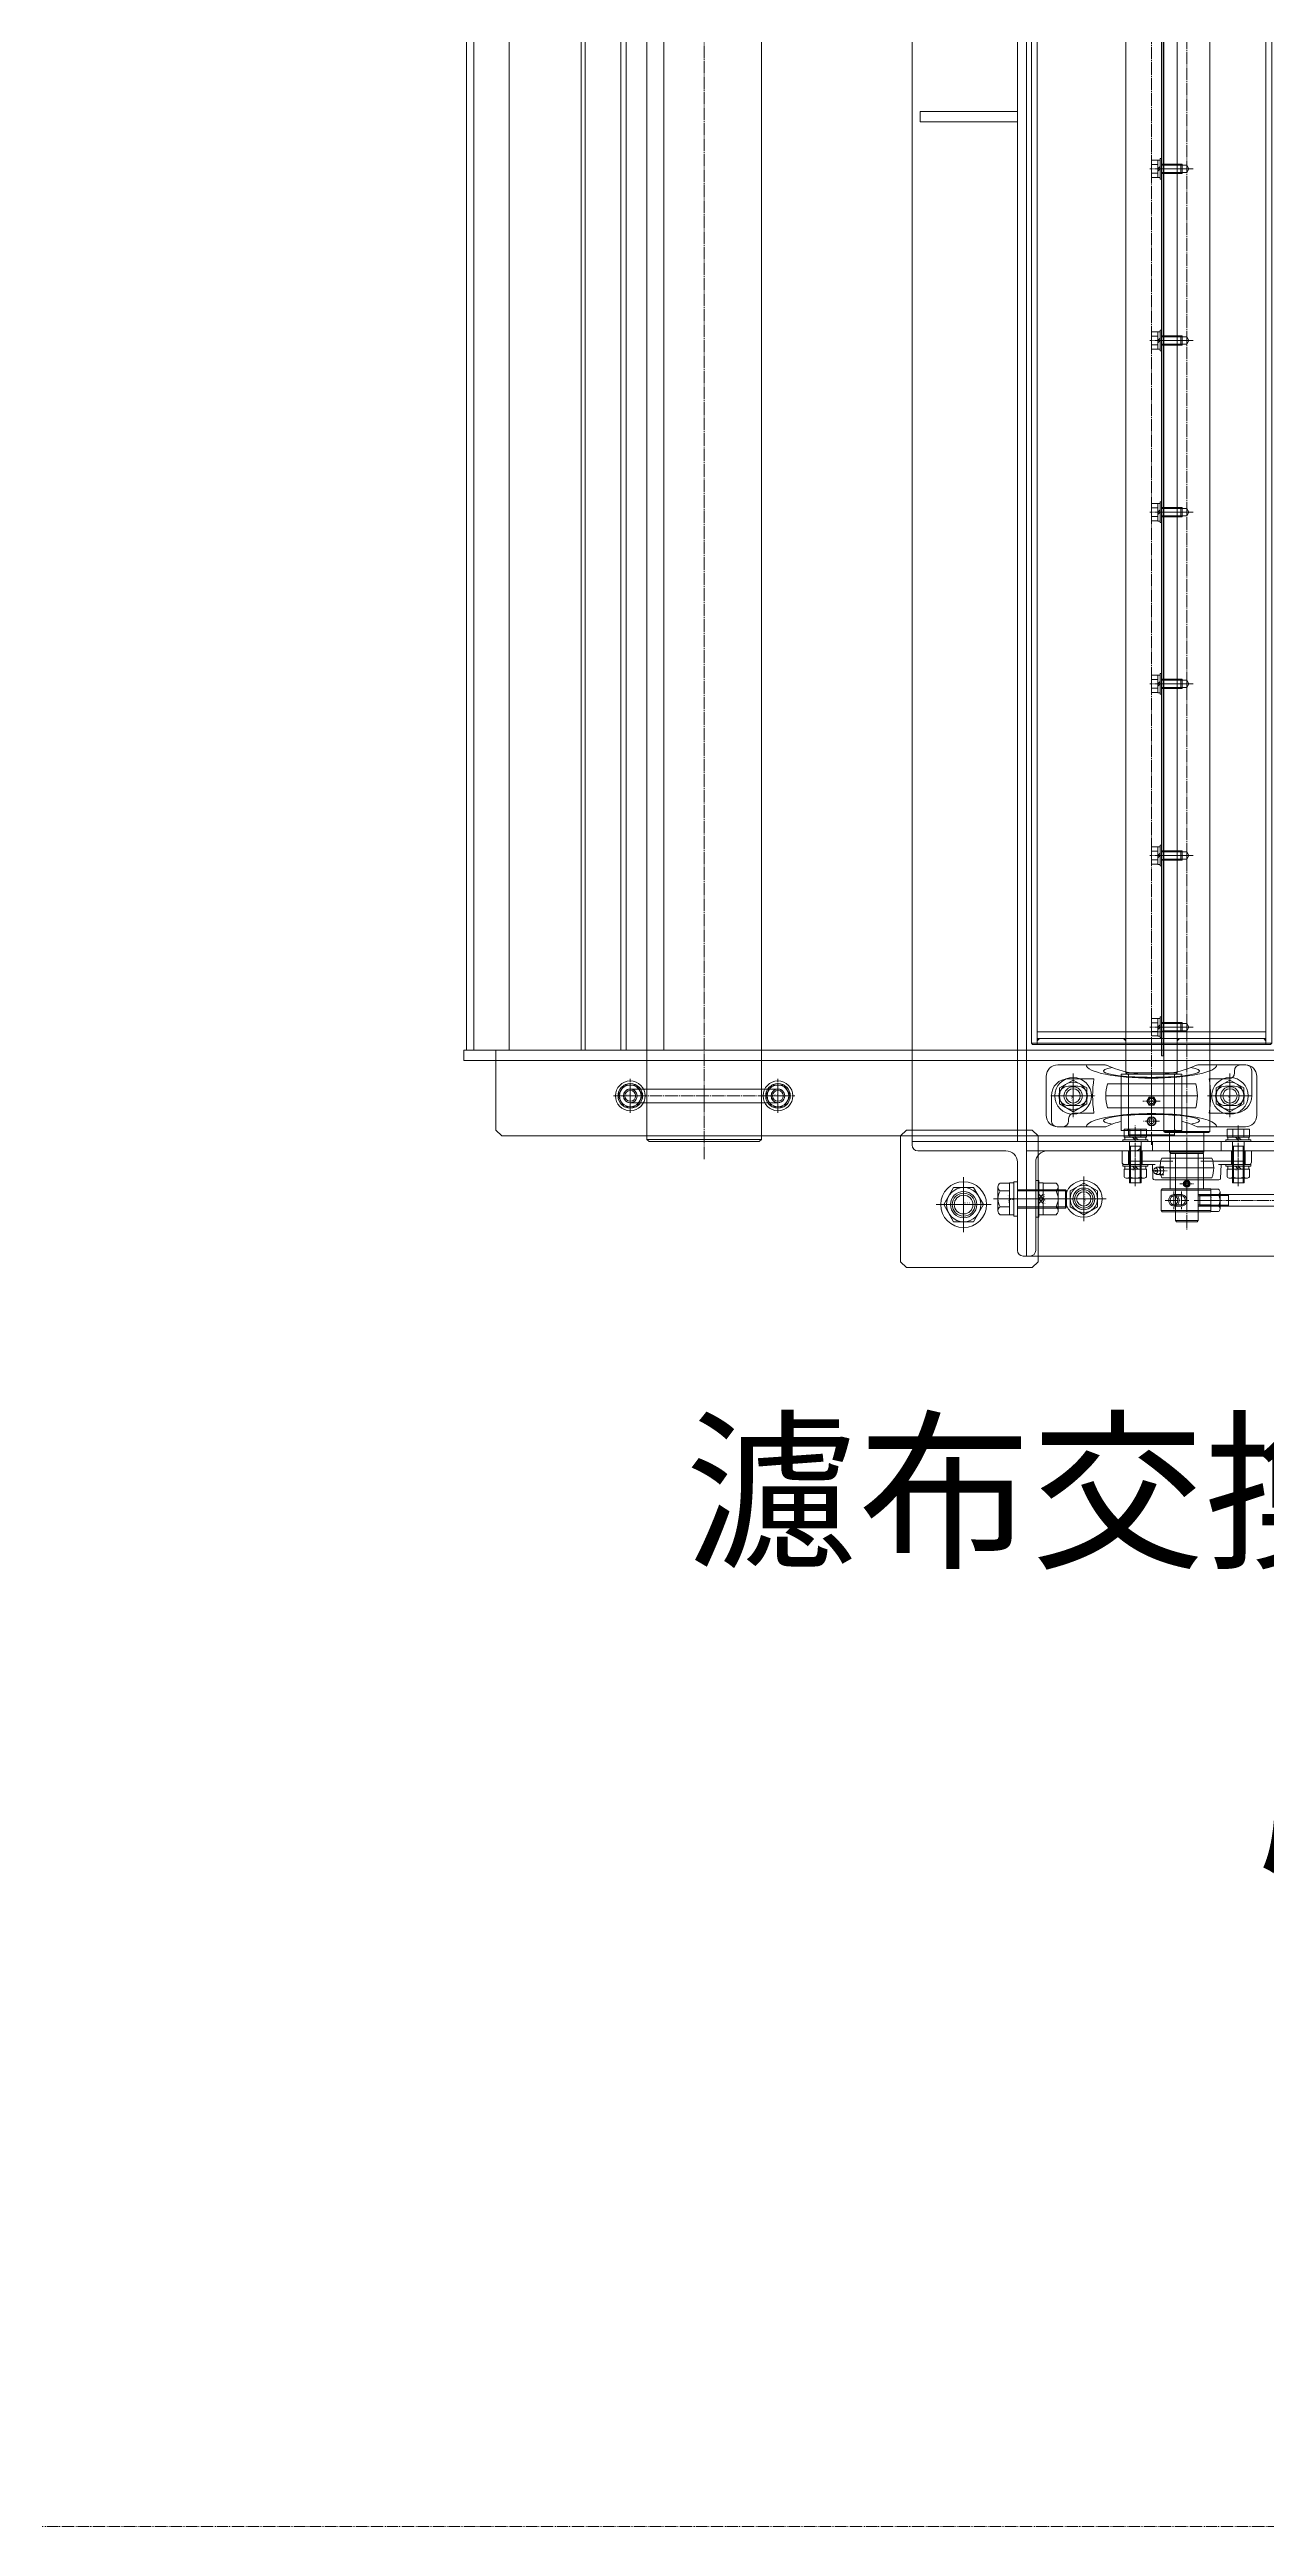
# Model space of a CAD drawing. Units: millimetres at full size. Extents: x -21196 to 21204, y -11807 to 11807.
# Drawn here: x -10063 to -9000, y -4640 to -2476 of the extents above; entities that cross this region are included whole.
import ezdxf
from ezdxf.enums import TextEntityAlignment as Align

# ---------------------------------------------------------------- set-up
doc = ezdxf.new("R2010")
doc.units = ezdxf.units.MM
doc.header["$LTSCALE"] = 0.5
doc.linetypes.add('USER3', pattern=[26.999999, 20.299999, -1.7, 0.8, -1.7, 0.8, -1.7])
doc.linetypes.add('USER4', pattern=[27.1, 22, -1.7, 1.7, -1.7])
doc.layers.add('1-0_設備-5(241129配置図菊池追記(立面図).jww)(機器配置図 260128.dwg)', color=7, linetype='Continuous', lineweight=9)
doc.layers.add('1-1_設備-D(241129配置図菊池追記(立面図).jww)(機器配置図 260128.dwg)', color=7, linetype='Continuous')
doc.styles.add('ＭＳ ゴシック', font='')
doc.styles.get('ＭＳ ゴシック').set_extended_font_data('MS Gothic')

msp = doc.modelspace()

# ---------------------------------------------------------------- linework, layer by layer
at = {"layer": '1-0_設備-5(241129配置図菊池追記(立面図).jww)(機器配置図 260128.dwg)', "linetype": 'USER4'}
for p, q in [((-9069.5215, -1353.4218), (-9069.5215, -3506.8725)), ((-9491.1878, -3445.3451), (-9491.1878, -1414.9492)), ((-9100.3229, -3432.9294), (-9100.3229, -1427.3649)), ((-9073.3215, -2580.1471), (-9101.8215, -2580.1471)), ((-9087.5379, -2580.1471), (-9094.2898, -2580.1471)), ((-9064.0011, -2580.1471), (-9094.0053, -2580.1471)), ((-9073.3215, -2730.1471), (-9101.8215, -2730.1471)), ((-9087.5379, -2730.1471), (-9094.2898, -2730.1471)), ((-9064.0011, -2730.1471), (-9094.0053, -2730.1471)), ((-9073.3215, -2880.1471), (-9101.8215, -2880.1471)), ((-9087.5379, -2880.1471), (-9094.2898, -2880.1471)), ((-9064.0011, -2880.1471), (-9094.0053, -2880.1471)), ((-9073.3215, -3030.1471), (-9101.8215, -3030.1471)), ((-9087.5379, -3030.1471), (-9094.2898, -3030.1471)), ((-9064.0011, -3030.1471), (-9094.0053, -3030.1471)), ((-9073.3215, -3180.1471), (-9101.8215, -3180.1471)), ((-9087.5379, -3180.1471), (-9094.2898, -3180.1471)), ((-9064.0011, -3180.1471), (-9094.0053, -3180.1471)), ((-9073.3215, -3330.1471), (-9101.8215, -3330.1471)), ((-9087.5379, -3330.1471), (-9094.2898, -3330.1471)), ((-9064.0011, -3330.1471), (-9094.0053, -3330.1471)), ((-9555.6878, -3404.9133), (-9555.6878, -3375.381)), ((-9426.6878, -3404.9133), (-9426.6878, -3375.381)), ((-9168.8229, -3370.6119), (-9168.8229, -3409.6824)), ((-9031.8229, -3370.6119), (-9031.8229, -3409.6824)), ((-9570.4539, -3390.1471), (-9540.9217, -3390.1471)), ((-9565.8259, -3390.1471), (-9416.5497, -3390.1471)), ((-9555.6878, -3379.7981), (-9555.6878, -3400.4962)), ((-9441.4539, -3390.1471), (-9411.9217, -3390.1471)), ((-9426.6878, -3379.7981), (-9426.6878, -3400.4962)), ((-9188.3582, -3390.1471), (-9149.2876, -3390.1471)), ((-9186.1307, -3390.1471), (-9151.5151, -3390.1471)), ((-9168.8229, -3376.6471), (-9168.8229, -3403.6471)), ((-9092.8173, -3394.6471), (-9107.8284, -3394.6471)), ((-9051.3582, -3390.1471), (-9012.2876, -3390.1471)), ((-9014.5151, -3390.1471), (-9049.1307, -3390.1471)), ((-9031.8229, -3376.6471), (-9031.8229, -3403.6471)), ((-9114.5216, -3469.1471), (-9114.5216, -3416.1471)), ((-9114.5215, -3419.2507), (-9114.5215, -3448.8767)), ((-9093.3229, -3412.3471), (-9107.3229, -3412.3471)), ((-9024.5216, -3469.1471), (-9024.5216, -3416.1471)), ((-9024.5215, -3419.2507), (-9024.5215, -3448.8767)), ((-9114.5216, -3455.1471), (-9114.5216, -3433.1471)), ((-9024.5216, -3455.1471), (-9024.5216, -3433.1471)), ((-9264.5215, -3509.1236), (-9264.5215, -3461.1707)), ((-9159.5215, -3460.6119), (-9159.5215, -3499.6824)), ((-9159.5215, -3499.6824), (-9159.5215, -3460.6119)), ((-9114.5215, -3462.1471), (-9114.5215, -3450.1471)), ((-9099.0393, -3455.6471), (-9086.6195, -3455.6471)), ((-9024.5216, -3462.1471), (-9024.5216, -3450.1471)), ((-9264.5215, -3504.078), (-9264.5215, -3466.2163)), ((-9238.4361, -3480.1471), (-9171.5215, -3480.1471)), ((-9238.4361, -3480.1471), (-9171.5215, -3480.1471)), ((-9198.1982, -3480.1471), (-9229.1092, -3480.1471)), ((-9197.901, -3480.1471), (-9228.9544, -3480.1471)), ((-9220.4832, -3480.1471), (-9190.8684, -3480.1471)), ((-9220.4832, -3480.1471), (-9190.8684, -3480.1471)), ((-9201.5215, -3480.1471), (-9181.9215, -3480.1471)), ((-9201.5215, -3480.1471), (-9181.9215, -3480.1471)), ((-9139.9862, -3480.1471), (-9179.0568, -3480.1471)), ((-9139.9862, -3480.1471), (-9179.0568, -3480.1471)), ((-9142.4792, -3480.1471), (-9176.5639, -3480.1471)), ((-9142.4792, -3480.1471), (-9176.5639, -3480.1471)), ((-9143.2448, -3480.1471), (-9175.7983, -3480.1471)), ((-9143.2448, -3480.1471), (-9175.7983, -3480.1471)), ((-9159.5215, -3497.1895), (-9159.5215, -3463.1048)), ((-9159.5215, -3497.1895), (-9159.5215, -3463.1048)), ((-9159.5215, -3496.4239), (-9159.5215, -3463.8704)), ((-9159.5215, -3496.4239), (-9159.5215, -3463.8704)), ((-9088.3839, -3481.4471), (-9067.6681, -3481.4471)), ((-9080.7715, -3473.8348), (-9080.7715, -3489.0595)), ((-9075.5216, -3466.9471), (-9063.5216, -3466.9471)), ((-9074.133, -3473.8348), (-9074.133, -3489.0595)), ((-9045.6162, -3481.4471), (-9062.9608, -3481.4471)), ((-8875.748, -3481.4471), (-9060.6373, -3481.4471)), ((-9040.5215, -3481.4471), (-9048.5215, -3481.4471)), ((-9240.545, -3485.1471), (-9288.498, -3485.1471)), ((-9245.5907, -3485.1471), (-9283.4524, -3485.1471))]:
    msp.add_line(p, q, dxfattribs=at)
at = {"layer": '1-0_設備-5(241129配置図菊池追記(立面図).jww)(機器配置図 260128.dwg)'}
for p, q in [((-9217.5215, -3430.1471), (-9217.5215, -1430.1471)), ((-9217.5215, -3430.1471), (-9217.5215, -1430.1471)), ((-9209.5215, -1430.1471), (-9209.5215, -3430.1471)), ((-9209.5215, -3423.1471), (-9209.5215, -1437.1471)), ((-9089.5215, -3421.1471), (-9089.5215, -1439.1471)), ((-9049.5215, -1439.1471), (-9049.5215, -3421.1471)), ((-9692.3633, -3350.1471), (-9692.3633, -1510.1471)), ((-9661.5514, -3350.1471), (-9661.5514, -1510.1471)), ((-9563.9378, -3350.1471), (-9563.9378, -1510.1471)), ((-9559.3331, -3350.1471), (-9559.3331, -1510.1471)), ((-9441.1878, -3350.1471), (-9441.1878, -1510.1471)), ((-9090.1215, -1505.1471), (-9090.1215, -3355.1471)), ((-9089.8215, -3355.1471), (-9089.8215, -1505.1471)), ((-9089.8215, -1505.1471), (-9089.8215, -3355.1471)), ((-9089.5215, -3355.1471), (-9089.5215, -1505.1471)), ((-9200.2729, -3345.1471), (-9200.2729, -1515.1471)), ((-9122.8229, -3345.1471), (-9122.8229, -1515.1471)), ((-9077.8229, -1515.1471), (-9077.8229, -3345.1471)), ((-9000.3729, -3345.1471), (-9000.3729, -1515.1471)), ((-9100.3215, -2587.6527), (-9100.3215, -2572.6416)), ((-9094.8215, -2572.6416), (-9100.3215, -2572.6416)), ((-9094.8215, -2572.4471), (-9094.8215, -2587.8471)), ((-9092.8215, -2572.4471), (-9094.8215, -2572.4471)), ((-9092.8215, -2589.1471), (-9092.8215, -2571.1471)), ((-9091.6215, -2571.1471), (-9092.8215, -2571.1471)), ((-9091.6215, -2589.1471), (-9091.6215, -2571.1471)), ((-9094.8215, -2576.3944), (-9100.3215, -2576.3944)), ((-9094.8215, -2583.8999), (-9100.3215, -2583.8999)), ((-9094.8215, -2587.6527), (-9100.3215, -2587.6527)), ((-9094.8215, -2580.1471), (-9092.8215, -2578.1471)), ((-9092.8215, -2580.1471), (-9094.8215, -2582.1471)), ((-9094.8215, -2587.8471), (-9092.8215, -2587.8471)), ((-9092.8215, -2589.1471), (-9091.6215, -2589.1471)), ((-9074.8215, -2576.1471), (-9091.6215, -2576.1471)), ((-9074.8215, -2576.8236), (-9091.6215, -2576.8236)), ((-9074.8215, -2583.4706), (-9091.6215, -2583.4706)), ((-9074.8215, -2584.1471), (-9091.6215, -2584.1471)), ((-9073.5215, -2576.1471), (-9089.5215, -2576.1471)), ((-9069.5215, -2576.8971), (-9089.5215, -2576.8971)), ((-9069.5215, -2583.3971), (-9089.5215, -2583.3971)), ((-9073.5215, -2584.1471), (-9089.5215, -2584.1471)), ((-9074.8215, -2584.1471), (-9074.8215, -2576.1471)), ((-9073.5215, -2576.1471), (-9073.5215, -2584.1471)), ((-9069.5215, -2576.8971), (-9069.5215, -2583.3971)), ((-9067.6455, -2580.1471), (-9069.5215, -2576.8971)), ((-9069.5215, -2583.3971), (-9067.6455, -2580.1471)), ((-9100.3215, -2737.6527), (-9100.3215, -2722.6416)), ((-9094.8215, -2722.6416), (-9100.3215, -2722.6416)), ((-9094.8215, -2726.3944), (-9100.3215, -2726.3944)), ((-9094.8215, -2722.4471), (-9094.8215, -2737.8471)), ((-9092.8215, -2722.4471), (-9094.8215, -2722.4471)), ((-9092.8215, -2739.1471), (-9092.8215, -2721.1471)), ((-9091.6215, -2721.1471), (-9092.8215, -2721.1471)), ((-9091.6215, -2739.1471), (-9091.6215, -2721.1471)), ((-9074.8215, -2726.1471), (-9091.6215, -2726.1471)), ((-9074.8215, -2726.8236), (-9091.6215, -2726.8236)), ((-9073.5215, -2726.1471), (-9089.5215, -2726.1471)), ((-9069.5215, -2726.8971), (-9089.5215, -2726.8971)), ((-9074.8215, -2734.1471), (-9074.8215, -2726.1471)), ((-9073.5215, -2726.1471), (-9073.5215, -2734.1471)), ((-9069.5215, -2726.8971), (-9069.5215, -2733.3971)), ((-9067.6455, -2730.1471), (-9069.5215, -2726.8971)), ((-9094.8215, -2733.8999), (-9100.3215, -2733.8999)), ((-9094.8215, -2737.6527), (-9100.3215, -2737.6527)), ((-9094.8215, -2730.1471), (-9092.8215, -2728.1471)), ((-9092.8215, -2730.1471), (-9094.8215, -2732.1471)), ((-9094.8215, -2737.8471), (-9092.8215, -2737.8471)), ((-9092.8215, -2739.1471), (-9091.6215, -2739.1471)), ((-9074.8215, -2733.4706), (-9091.6215, -2733.4706)), ((-9074.8215, -2734.1471), (-9091.6215, -2734.1471)), ((-9069.5215, -2733.3971), (-9089.5215, -2733.3971)), ((-9073.5215, -2734.1471), (-9089.5215, -2734.1471)), ((-9069.5215, -2733.3971), (-9067.6455, -2730.1471)), ((-9100.3215, -2887.6527), (-9100.3215, -2872.6416)), ((-9094.8215, -2872.6416), (-9100.3215, -2872.6416)), ((-9094.8215, -2876.3944), (-9100.3215, -2876.3944)), ((-9094.8215, -2872.4471), (-9094.8215, -2887.8471)), ((-9092.8215, -2872.4471), (-9094.8215, -2872.4471)), ((-9094.8215, -2880.1471), (-9092.8215, -2878.1471)), ((-9092.8215, -2889.1471), (-9092.8215, -2871.1471)), ((-9091.6215, -2871.1471), (-9092.8215, -2871.1471)), ((-9091.6215, -2889.1471), (-9091.6215, -2871.1471)), ((-9074.8215, -2876.1471), (-9091.6215, -2876.1471)), ((-9074.8215, -2876.8236), (-9091.6215, -2876.8236)), ((-9073.5215, -2876.1471), (-9089.5215, -2876.1471)), ((-9069.5215, -2876.8971), (-9089.5215, -2876.8971)), ((-9074.8215, -2884.1471), (-9074.8215, -2876.1471)), ((-9073.5215, -2876.1471), (-9073.5215, -2884.1471)), ((-9069.5215, -2876.8971), (-9069.5215, -2883.3971)), ((-9067.6455, -2880.1471), (-9069.5215, -2876.8971)), ((-9094.8215, -2883.8999), (-9100.3215, -2883.8999)), ((-9094.8215, -2887.6527), (-9100.3215, -2887.6527)), ((-9092.8215, -2880.1471), (-9094.8215, -2882.1471)), ((-9094.8215, -2887.8471), (-9092.8215, -2887.8471)), ((-9092.8215, -2889.1471), (-9091.6215, -2889.1471)), ((-9074.8215, -2883.4706), (-9091.6215, -2883.4706)), ((-9074.8215, -2884.1471), (-9091.6215, -2884.1471)), ((-9069.5215, -2883.3971), (-9089.5215, -2883.3971)), ((-9073.5215, -2884.1471), (-9089.5215, -2884.1471)), ((-9069.5215, -2883.3971), (-9067.6455, -2880.1471)), ((-9100.3215, -3037.6527), (-9100.3215, -3022.6416)), ((-9094.8215, -3022.6416), (-9100.3215, -3022.6416)), ((-9094.8215, -3026.3944), (-9100.3215, -3026.3944)), ((-9094.8215, -3022.4471), (-9094.8215, -3037.8471)), ((-9092.8215, -3022.4471), (-9094.8215, -3022.4471)), ((-9094.8215, -3030.1471), (-9092.8215, -3028.1471)), ((-9092.8215, -3039.1471), (-9092.8215, -3021.1471)), ((-9091.6215, -3021.1471), (-9092.8215, -3021.1471)), ((-9091.6215, -3039.1471), (-9091.6215, -3021.1471)), ((-9074.8215, -3026.1471), (-9091.6215, -3026.1471)), ((-9074.8215, -3026.8236), (-9091.6215, -3026.8236)), ((-9073.5215, -3026.1471), (-9089.5215, -3026.1471)), ((-9069.5215, -3026.8971), (-9089.5215, -3026.8971)), ((-9074.8215, -3034.1471), (-9074.8215, -3026.1471)), ((-9073.5215, -3026.1471), (-9073.5215, -3034.1471)), ((-9069.5215, -3026.8971), (-9069.5215, -3033.3971)), ((-9067.6455, -3030.1471), (-9069.5215, -3026.8971)), ((-9094.8215, -3033.8999), (-9100.3215, -3033.8999)), ((-9094.8215, -3037.6527), (-9100.3215, -3037.6527)), ((-9092.8215, -3030.1471), (-9094.8215, -3032.1471)), ((-9094.8215, -3037.8471), (-9092.8215, -3037.8471)), ((-9092.8215, -3039.1471), (-9091.6215, -3039.1471)), ((-9074.8215, -3033.4706), (-9091.6215, -3033.4706)), ((-9074.8215, -3034.1471), (-9091.6215, -3034.1471)), ((-9069.5215, -3033.3971), (-9089.5215, -3033.3971)), ((-9073.5215, -3034.1471), (-9089.5215, -3034.1471)), ((-9069.5215, -3033.3971), (-9067.6455, -3030.1471)), ((-9100.3215, -3187.6527), (-9100.3215, -3172.6416)), ((-9094.8215, -3172.6416), (-9100.3215, -3172.6416)), ((-9094.8215, -3176.3944), (-9100.3215, -3176.3944)), ((-9094.8215, -3172.4471), (-9094.8215, -3187.8471)), ((-9092.8215, -3172.4471), (-9094.8215, -3172.4471)), ((-9094.8215, -3180.1471), (-9092.8215, -3178.1471)), ((-9092.8215, -3180.1471), (-9094.8215, -3182.1471)), ((-9092.8215, -3189.1471), (-9092.8215, -3171.1471)), ((-9091.6215, -3171.1471), (-9092.8215, -3171.1471)), ((-9091.6215, -3189.1471), (-9091.6215, -3171.1471)), ((-9074.8215, -3176.1471), (-9091.6215, -3176.1471)), ((-9074.8215, -3176.8236), (-9091.6215, -3176.8236)), ((-9073.5215, -3176.1471), (-9089.5215, -3176.1471)), ((-9069.5215, -3176.8971), (-9089.5215, -3176.8971)), ((-9074.8215, -3184.1471), (-9074.8215, -3176.1471)), ((-9073.5215, -3176.1471), (-9073.5215, -3184.1471)), ((-9069.5215, -3176.8971), (-9069.5215, -3183.3971)), ((-9067.6455, -3180.1471), (-9069.5215, -3176.8971)), ((-9069.5215, -3183.3971), (-9067.6455, -3180.1471)), ((-9094.8215, -3183.8999), (-9100.3215, -3183.8999)), ((-9094.8215, -3187.6527), (-9100.3215, -3187.6527)), ((-9094.8215, -3187.8471), (-9092.8215, -3187.8471)), ((-9092.8215, -3189.1471), (-9091.6215, -3189.1471)), ((-9074.8215, -3183.4706), (-9091.6215, -3183.4706)), ((-9074.8215, -3184.1471), (-9091.6215, -3184.1471)), ((-9069.5215, -3183.3971), (-9089.5215, -3183.3971)), ((-9073.5215, -3184.1471), (-9089.5215, -3184.1471)), ((-9100.3215, -3337.6527), (-9100.3215, -3322.6416)), ((-9094.8215, -3322.6416), (-9100.3215, -3322.6416)), ((-9094.8215, -3326.3944), (-9100.3215, -3326.3944)), ((-9094.8215, -3322.4471), (-9094.8215, -3337.8471)), ((-9092.8215, -3322.4471), (-9094.8215, -3322.4471)), ((-9094.8215, -3330.1471), (-9092.8215, -3328.1471)), ((-9092.8215, -3330.1471), (-9094.8215, -3332.1471)), ((-9092.8215, -3339.1471), (-9092.8215, -3321.1471)), ((-9091.6215, -3321.1471), (-9092.8215, -3321.1471)), ((-9091.6215, -3339.1471), (-9091.6215, -3321.1471)), ((-9074.8215, -3326.1471), (-9091.6215, -3326.1471)), ((-9074.8215, -3326.8236), (-9091.6215, -3326.8236)), ((-9073.5215, -3326.1471), (-9089.5215, -3326.1471)), ((-9069.5215, -3326.8971), (-9089.5215, -3326.8971)), ((-9074.8215, -3334.1471), (-9074.8215, -3326.1471)), ((-9073.5215, -3326.1471), (-9073.5215, -3334.1471)), ((-9069.5215, -3326.8971), (-9069.5215, -3333.3971)), ((-9067.6455, -3330.1471), (-9069.5215, -3326.8971)), ((-9069.5215, -3333.3971), (-9067.6455, -3330.1471)), ((-9205.3229, -3344.1471), (-8995.3229, -3344.1471)), ((-9204.3229, -3345.1471), (-9205.3229, -3344.1471)), ((-9195.3229, -3345.1471), (-9204.3229, -3345.1471)), ((-9200.2729, -3334.1471), (-9000.3729, -3334.1471)), ((-9200.2729, -3340.1471), (-9000.3729, -3340.1471)), ((-9199.2729, -3341.1471), (-9200.2729, -3340.1471)), ((-9123.8229, -3341.1471), (-9122.8229, -3340.1471)), ((-9094.8215, -3333.8999), (-9100.3215, -3333.8999)), ((-9094.8215, -3337.6527), (-9100.3215, -3337.6527)), ((-9095.3229, -3345.1471), (-8996.3229, -3345.1471)), ((-9094.8215, -3337.8471), (-9092.8215, -3337.8471)), ((-9092.8215, -3339.1471), (-9091.6215, -3339.1471)), ((-9074.8215, -3333.4706), (-9091.6215, -3333.4706)), ((-9074.8215, -3334.1471), (-9091.6215, -3334.1471)), ((-9069.5215, -3333.3971), (-9089.5215, -3333.3971)), ((-9073.5215, -3334.1471), (-9089.5215, -3334.1471)), ((-9076.8229, -3341.1471), (-9077.8229, -3340.1471)), ((-9001.3729, -3341.1471), (-9000.3729, -3340.1471)), ((-9701.042, -3359.1471), (-8820.5548, -3359.1471)), ((-9192.3229, -3407.1471), (-9192.3229, -3373.1471)), ((-9140.8784, -3363.1471), (-9182.3229, -3363.1471)), ((-9172.8229, -3375.1471), (-9150.6915, -3375.1471)), ((-9073.8229, -3371.1471), (-9126.8229, -3371.1471)), ((-9077.8229, -3370.1471), (-9122.8229, -3370.1471)), ((-9120.3229, -3372.6471), (-9120.3229, -3418.8471)), ((-9100.3229, -3420.3471), (-9100.3229, -3371.1471)), ((-9080.3229, -3372.6471), (-9080.3229, -3418.8471)), ((-9059.7674, -3363.1471), (-9017.8229, -3363.1471)), ((-9032.8229, -3375.1471), (-9049.9543, -3375.1471)), ((-9027.8229, -3368.1471), (-9027.8229, -3370.1471)), ((-9012.8229, -3368.1471), (-9012.8229, -3390.1471)), ((-9008.3229, -3373.1471), (-9008.3229, -3407.1471)), ((-9561.1628, -3380.6641), (-9550.2128, -3380.6641)), ((-9555.6878, -3384.1471), (-9426.6878, -3384.1471)), ((-9555.6878, -3396.1471), (-9426.6878, -3396.1471)), ((-9491.1878, -3396.1471), (-9491.1878, -3384.1471)), ((-9432.1628, -3380.6641), (-9421.2128, -3380.6641)), ((-9187.8229, -3412.1471), (-9187.8229, -3390.1471)), ((-9180.8169, -3383.2221), (-9168.8229, -3376.2971)), ((-9180.8169, -3397.0721), (-9180.8169, -3383.2221)), ((-9168.8229, -3403.9971), (-9180.8169, -3397.0721)), ((-9164.8229, -3381.6471), (-9172.8229, -3381.6471)), ((-9156.8289, -3397.0721), (-9168.8229, -3403.9971)), ((-9140.3229, -3390.1471), (-9060.3229, -3390.1471)), ((-9061.7256, -3379.6471), (-9138.9202, -3379.6471)), ((-9043.8169, -3383.2221), (-9031.8229, -3376.2971)), ((-9043.8169, -3397.0721), (-9043.8169, -3383.2221)), ((-9031.8229, -3403.9971), (-9043.8169, -3397.0721)), ((-9035.8229, -3381.6471), (-9027.8229, -3381.6471)), ((-9019.8289, -3397.0721), (-9031.8229, -3403.9971)), ((-9140.8784, -3417.1471), (-9182.8229, -3417.1471)), ((-9164.8229, -3398.6471), (-9172.8229, -3398.6471)), ((-9172.8229, -3412.1471), (-9172.8229, -3410.1471)), ((-9167.8229, -3405.1471), (-9150.6915, -3405.1471)), ((-9061.7256, -3400.6471), (-9138.9202, -3400.6471)), ((-9124.3365, -3419.1471), (-9104.7066, -3419.1471)), ((-9124.3365, -3426.1471), (-9124.3365, -3419.1471)), ((-9119.429, -3426.1471), (-9119.429, -3419.1471)), ((-9109.6141, -3426.1471), (-9109.6141, -3419.1471)), ((-9104.7066, -3426.1471), (-9104.7066, -3419.1471)), ((-9059.7674, -3417.1471), (-9018.3229, -3417.1471)), ((-9027.8229, -3405.1471), (-9049.9543, -3405.1471)), ((-9035.8229, -3398.6471), (-9027.8229, -3398.6471)), ((-9034.3365, -3419.1471), (-9014.7066, -3419.1471)), ((-9034.3365, -3426.1471), (-9034.3365, -3419.1471)), ((-9029.429, -3426.1471), (-9029.429, -3419.1471)), ((-9019.6141, -3426.1471), (-9019.6141, -3419.1471)), ((-9014.7066, -3426.1471), (-9014.7066, -3419.1471)), ((-9541.1878, -3428.1471), (-9441.1878, -3428.1471)), ((-9441.1878, -3425.1471), (-9441.1878, -3428.1471)), ((-9314.5215, -3420.1471), (-9309.5215, -3420.1471)), ((-9209.5215, -3430.1471), (-9309.5215, -3430.1471)), ((-9309.5215, -3433.1471), (-9309.5215, -3430.1471)), ((-9209.5215, -3430.1471), (-9309.5215, -3430.1471)), ((-9309.5215, -3433.1471), (-9309.5215, -3430.1471)), ((-9209.5215, -3430.1471), (-9309.5215, -3430.1471)), ((-9309.5215, -3433.1471), (-9309.5215, -3430.1471)), ((-9304.5215, -3438.1471), (-9227.5215, -3438.1471)), ((-9304.5215, -3438.1471), (-9227.5215, -3438.1471)), ((-9304.5215, -3438.1471), (-9227.5215, -3438.1471)), ((-9209.5215, -3430.1471), (-9209.5215, -3530.1471)), ((-9209.5215, -3430.1471), (-9109.5215, -3430.1471)), ((-9209.5215, -3430.1471), (-9209.5215, -3530.1471)), ((-9209.5215, -3430.1471), (-9109.5215, -3430.1471)), ((-9209.5215, -3430.1471), (-9209.5215, -3530.1471)), ((-9209.5215, -3430.1471), (-9209.5215, -3530.1471)), ((-9209.5215, -3430.1471), (-9209.5215, -3530.1471)), ((-9209.5215, -3438.1471), (-6709.5215, -3438.1471)), ((-9209.5215, -3438.1471), (-6709.5215, -3438.1471)), ((-9209.5215, -3438.1471), (-6709.5215, -3438.1471)), ((-9191.5215, -3438.1471), (-9114.5215, -3438.1471)), ((-9191.5215, -3438.1471), (-9114.5215, -3438.1471)), ((-9073.8229, -3420.3471), (-9126.8229, -3420.3471)), ((-9126.0216, -3448.1471), (-9126.0216, -3438.1471)), ((-9126.0216, -3438.1471), (-9013.0216, -3438.1471)), ((-9125.5216, -3428.6471), (-9103.5216, -3428.6471)), ((-9125.5216, -3428.6471), (-9125.5216, -3430.1471)), ((-9125.5216, -3430.1471), (-9103.5216, -3430.1471)), ((-9104.7066, -3426.1471), (-9124.3365, -3426.1471)), ((-9123.7715, -3426.1471), (-9123.7715, -3428.6471)), ((-9120.5216, -3450.1471), (-9120.5216, -3438.1471)), ((-9120.3229, -3424.1471), (-9080.3229, -3424.1471)), ((-9119.5216, -3466.1471), (-9119.5216, -3430.1471)), ((-9119.5216, -3434.1471), (-9109.5216, -3434.1471)), ((-9118.7096, -3466.1471), (-9118.7096, -3434.1471)), ((-9114.5216, -3428.6471), (-9117.0216, -3426.1471)), ((-9114.5216, -3426.1471), (-9112.0216, -3428.6471)), ((-9114.5215, -3438.1471), (-8774.5215, -3438.1471)), ((-9114.5215, -3438.1471), (-8774.5215, -3438.1471)), ((-9110.3336, -3466.1471), (-9110.3336, -3434.1471)), ((-9109.5216, -3466.1471), (-9109.5216, -3430.1471)), ((-9109.5215, -3433.1471), (-9109.5215, -3430.1471)), ((-9109.5215, -3433.1471), (-9109.5215, -3430.1471)), ((-9108.5216, -3450.1471), (-9108.5216, -3438.1471)), ((-9105.2716, -3428.6471), (-9105.2716, -3426.1471)), ((-9103.5216, -3430.1471), (-9103.5216, -3428.6471)), ((-9099.5215, -3430.1471), (-9099.5215, -3438.1471)), ((-9089.5215, -3421.1471), (-9049.5215, -3421.1471)), ((-9089.5215, -3421.1471), (-9088.5215, -3422.1471)), ((-9088.5215, -3422.1471), (-9050.5215, -3422.1471)), ((-9084.5215, -3439.1471), (-9054.5215, -3439.1471)), ((-9084.0216, -3440.4471), (-9055.0216, -3440.4471)), ((-9079.5216, -3471.4471), (-9079.5216, -3440.4471)), ((-9069.5216, -3471.4471), (-9069.5216, -3438.1471)), ((-9069.5215, -3430.1471), (-9069.5215, -3438.1471)), ((-9059.5216, -3471.4471), (-9059.5216, -3440.4471)), ((-9050.5215, -3422.1471), (-9049.5215, -3421.1471)), ((-9039.5215, -3430.1471), (-9039.5215, -3438.1471)), ((-9035.5216, -3428.6471), (-9013.5216, -3428.6471)), ((-9035.5216, -3428.6471), (-9035.5216, -3430.1471)), ((-9035.5216, -3430.1471), (-9013.5216, -3430.1471)), ((-9014.7066, -3426.1471), (-9034.3365, -3426.1471)), ((-9033.7715, -3426.1471), (-9033.7715, -3428.6471)), ((-9030.5216, -3450.1471), (-9030.5216, -3438.1471)), ((-9029.5216, -3466.1471), (-9029.5216, -3430.1471)), ((-9029.5216, -3434.1471), (-9019.5216, -3434.1471)), ((-9028.7096, -3466.1471), (-9028.7096, -3434.1471)), ((-9024.5216, -3428.6471), (-9027.0216, -3426.1471)), ((-9024.5216, -3426.1471), (-9022.0216, -3428.6471)), ((-9020.3336, -3466.1471), (-9020.3336, -3434.1471)), ((-9019.5216, -3466.1471), (-9019.5216, -3430.1471)), ((-9018.5216, -3450.1471), (-9018.5216, -3438.1471)), ((-9015.2716, -3428.6471), (-9015.2716, -3426.1471)), ((-9013.5216, -3430.1471), (-9013.5216, -3428.6471)), ((-9013.0216, -3448.1471), (-9013.0216, -3438.1471)), ((-9217.5215, -3448.1471), (-9217.5215, -3525.1471)), ((-9217.5215, -3448.1471), (-9217.5215, -3525.1471)), ((-9217.5215, -3448.1471), (-9217.5215, -3525.1471)), ((-9201.5215, -3525.1471), (-9201.5215, -3448.1471)), ((-9201.5215, -3525.1471), (-9201.5215, -3448.1471)), ((-9104.7215, -3454.1471), (-9124.3215, -3454.1471)), ((-9124.3215, -3460.8341), (-9124.3215, -3454.1471)), ((-9124.0216, -3450.1471), (-9097.2299, -3450.1471)), ((-9123.7215, -3454.1471), (-9123.7215, -3451.6471)), ((-9107.1715, -3462.1471), (-9121.8715, -3462.1471)), ((-9119.4215, -3460.8341), (-9119.4215, -3454.1471)), ((-9081.8549, -3447.1471), (-9119.2494, -3447.1471)), ((-9114.5215, -3454.1471), (-9117.0215, -3451.6471)), ((-9114.5215, -3451.6471), (-9112.0215, -3454.1471)), ((-9109.6215, -3454.1471), (-9109.6215, -3460.8341)), ((-9105.3215, -3451.6471), (-9105.3215, -3454.1471)), ((-9104.7215, -3454.1471), (-9104.7215, -3460.8341)), ((-9099.0751, -3462.2027), (-9099.5216, -3450.1471)), ((-9097.273, -3453.3844), (-9095.5759, -3452.5359)), ((-9097.273, -3457.9099), (-9095.5759, -3458.7584)), ((-9093.1571, -3452.1471), (-9089.6509, -3452.1471)), ((-9093.1571, -3459.1471), (-9089.6509, -3459.1471)), ((-9046.0216, -3453.1471), (-9093.0216, -3453.1471)), ((-9091.4305, -3444.6471), (-9047.6127, -3444.6471)), ((-9091.4305, -3461.6471), (-9047.6127, -3461.6471)), ((-9088.8705, -3455.6471), (-9088.222, -3455.6471)), ((-9057.1882, -3447.1471), (-9019.7938, -3447.1471)), ((-9041.8133, -3450.1471), (-9015.0216, -3450.1471)), ((-9039.9681, -3462.2027), (-9039.5216, -3450.1471)), ((-9014.7216, -3454.1471), (-9034.3216, -3454.1471)), ((-9034.3216, -3460.8341), (-9034.3216, -3454.1471)), ((-9033.7216, -3454.1471), (-9033.7216, -3451.6471)), ((-9017.1716, -3462.1471), (-9031.8716, -3462.1471)), ((-9029.4216, -3460.8341), (-9029.4216, -3454.1471)), ((-9024.5216, -3454.1471), (-9027.0216, -3451.6471)), ((-9024.5216, -3451.6471), (-9022.0216, -3454.1471)), ((-9019.6216, -3454.1471), (-9019.6216, -3460.8341)), ((-9015.3216, -3451.6471), (-9015.3216, -3454.1471)), ((-9014.7216, -3454.1471), (-9014.7216, -3460.8341)), ((-9273.2215, -3470.1471), (-9281.8215, -3485.1471)), ((-9234.5215, -3490.5341), (-9234.5215, -3469.7601)), ((-9234.5215, -3469.7601), (-9234.5215, -3490.5341)), ((-9224.5215, -3466.2971), (-9232.6655, -3466.2971)), ((-9232.6655, -3466.2971), (-9224.5215, -3466.2971)), ((-9232.6655, -3473.2221), (-9224.5215, -3473.2221)), ((-9224.5215, -3473.2221), (-9232.6655, -3473.2221)), ((-9224.5215, -3466.1471), (-9220.5215, -3466.1471)), ((-9224.5215, -3494.1471), (-9224.5215, -3466.1471)), ((-9220.5215, -3466.1471), (-9224.5215, -3466.1471)), ((-9224.5215, -3466.1471), (-9224.5215, -3494.1471)), ((-9220.5215, -3479.4191), (-9224.5215, -3480.8751)), ((-9220.5215, -3480.8751), (-9224.5215, -3479.4191)), ((-9220.5215, -3465.1471), (-9217.5215, -3465.1471)), ((-9220.5215, -3495.1471), (-9220.5215, -3465.1471)), ((-9217.5215, -3465.1471), (-9220.5215, -3465.1471)), ((-9220.5215, -3465.1471), (-9220.5215, -3495.1471)), ((-9217.5215, -3495.1471), (-9217.5215, -3465.1471)), ((-9217.5215, -3465.1471), (-9217.5215, -3495.1471)), ((-9217.5215, -3472.1471), (-9175.604, -3472.1471)), ((-9217.5215, -3472.1471), (-9175.604, -3472.1471)), ((-9217.5215, -3473.2296), (-9174.5215, -3473.2296)), ((-9217.5215, -3473.2296), (-9174.5215, -3473.2296)), ((-9194.9215, -3466.1471), (-9198.9215, -3466.1471)), ((-9194.9215, -3476.1471), (-9198.9215, -3480.1471)), ((-9194.9215, -3480.1471), (-9198.9215, -3476.1471)), ((-9194.9215, -3480.1471), (-9198.9215, -3484.1471)), ((-9194.9215, -3484.1471), (-9198.9215, -3480.1471)), ((-9183.7775, -3466.2971), (-9194.9215, -3466.2971)), ((-9194.9215, -3466.2971), (-9183.7775, -3466.2971)), ((-9194.9215, -3473.2221), (-9183.7775, -3473.2221)), ((-9183.7775, -3473.2221), (-9194.9215, -3473.2221)), ((-9181.9215, -3469.7601), (-9181.9215, -3490.5341)), ((-9181.9215, -3490.5341), (-9181.9215, -3469.7601)), ((-9171.5155, -3473.2221), (-9159.5215, -3466.2971)), ((-9147.5275, -3473.2221), (-9159.5215, -3466.2971)), ((-9159.5215, -3466.2971), (-9147.5275, -3473.2221)), ((-9147.5275, -3487.0721), (-9147.5275, -3473.2221)), ((-9147.5275, -3473.2221), (-9147.5275, -3487.0721)), ((-9119.5216, -3466.1471), (-9109.5216, -3466.1471)), ((-9097.5761, -3463.6471), (-9041.4671, -3463.6471)), ((-9092.0215, -3472.4471), (-9048.5215, -3472.4471)), ((-9084.0216, -3471.4471), (-9055.0216, -3471.4471)), ((-9080.7715, -3476.4471), (-9074.133, -3476.4471)), ((-9074.133, -3477.4471), (-9080.7715, -3477.4471)), ((-9079.5215, -3471.4471), (-9079.5215, -3491.4471)), ((-9069.5215, -3471.4471), (-9069.5215, -3491.4471)), ((-9059.5215, -3471.4471), (-9059.5215, -3491.4471)), ((-9048.5215, -3476.4471), (-9059.5215, -3476.4471)), ((-9048.5215, -3477.4471), (-9059.5215, -3477.4471)), ((-9058.0215, -3477.2591), (-9033.0215, -3477.2591)), ((-9041.8345, -3471.6471), (-9048.5215, -3471.6471)), ((-9048.5215, -3491.2471), (-9048.5215, -3471.6471)), ((-9041.8345, -3476.5471), (-9048.5215, -3476.5471)), ((-9040.5215, -3488.7971), (-9040.5215, -3474.0971)), ((-9033.0215, -3486.4471), (-9033.0215, -3476.4471)), ((-9029.5216, -3466.1471), (-9019.5216, -3466.1471)), ((-9281.8215, -3485.1471), (-9273.2215, -3500.1471)), ((-9224.5215, -3487.0721), (-9232.6655, -3487.0721)), ((-9232.6655, -3487.0721), (-9224.5215, -3487.0721)), ((-9232.6655, -3493.9971), (-9224.5215, -3493.9971)), ((-9224.5215, -3493.9971), (-9232.6655, -3493.9971)), ((-9220.5215, -3494.1471), (-9224.5215, -3494.1471)), ((-9224.5215, -3494.1471), (-9220.5215, -3494.1471)), ((-9217.5215, -3495.1471), (-9220.5215, -3495.1471)), ((-9220.5215, -3495.1471), (-9217.5215, -3495.1471)), ((-9217.5215, -3487.0646), (-9174.5215, -3487.0646)), ((-9217.5215, -3487.0646), (-9174.5215, -3487.0646)), ((-9217.5215, -3488.1471), (-9175.604, -3488.1471)), ((-9217.5215, -3488.1471), (-9175.604, -3488.1471)), ((-9194.9215, -3494.1471), (-9198.9215, -3494.1471)), ((-9183.7775, -3487.0721), (-9194.9215, -3487.0721)), ((-9194.9215, -3487.0721), (-9183.7775, -3487.0721)), ((-9194.9215, -3493.9971), (-9183.7775, -3493.9971)), ((-9183.7775, -3493.9971), (-9194.9215, -3493.9971)), ((-9171.5155, -3487.0721), (-9159.5215, -3493.9971)), ((-9159.5215, -3493.9971), (-9147.5275, -3487.0721)), ((-9147.5275, -3487.0721), (-9159.5215, -3493.9971)), ((-9092.0215, -3490.4471), (-9048.5215, -3490.4471)), ((-9074.133, -3485.4471), (-9080.7715, -3485.4471)), ((-9080.7715, -3486.4471), (-9074.133, -3486.4471)), ((-9079.5215, -3499.1471), (-9059.5215, -3499.1471)), ((-9048.5215, -3485.4471), (-9059.5215, -3485.4471)), ((-9048.5215, -3486.4471), (-9059.5215, -3486.4471)), ((-9058.0215, -3485.6351), (-9033.0215, -3485.6351)), ((-9048.5215, -3486.3471), (-9041.8345, -3486.3471)), ((-9048.5215, -3491.2471), (-9041.8345, -3491.2471)), ((-9212.5215, -3530.1471), (-9209.5215, -3530.1471)), ((-9212.5215, -3530.1471), (-9209.5215, -3530.1471)), ((-9212.5215, -3530.1471), (-9209.5215, -3530.1471)), ((-9206.5215, -3530.1471), (-9209.5215, -3530.1471)), ((-9206.5215, -3530.1471), (-9209.5215, -3530.1471))]:
    msp.add_line(p, q, dxfattribs=at)
at = {"layer": '1-0_設備-5(241129配置図菊池追記(立面図).jww)(機器配置図 260128.dwg)', "linetype": 'USER3'}
msp.add_lwpolyline([(-5599.5217, 1359.8529), (-16599.5217, 1359.8529), (-16599.5217, -4640.1471), (-5599.5217, -4640.1471)], close=True, dxfattribs=at)
at = {"layer": '1-0_設備-5(241129配置図菊池追記(立面図).jww)(機器配置図 260128.dwg)'}
for points in [[(-9541.1878, -3428.1471), (-9541.1878, -1432.1471), (-9539.1878, -1430.1471), (-9443.1878, -1430.1471), (-9441.1878, -1432.1471), (-9441.1878, -3428.1471), (-9443.1878, -3430.1471), (-9539.1878, -3430.1471)], [(-9209.5215, -1430.1471), (-9309.5215, -1430.1471), (-9309.5215, -3430.1471), (-9209.5215, -3430.1471)], [(-9698.7315, -3350.1471), (-9698.7315, -1510.1471), (-9598.4876, -1510.1471), (-9598.4876, -3350.1471)], [(-9526.54, -3350.1471), (-9526.54, -1510.1471), (-9595.2447, -1510.1471), (-9595.2447, -3350.1471)], [(-9091.6215, -1505.1471), (-9090.1215, -1505.1471), (-9090.1215, -3355.1471), (-9091.6215, -3355.1471)], [(-9205.3229, -3344.1471), (-9205.3229, -1516.1471), (-9204.3229, -1515.1471), (-8996.3229, -1515.1471), (-8995.3229, -1516.1471), (-8995.3229, -3344.1471), (-8996.3229, -3345.1471), (-9204.3229, -3345.1471)], [(-9217.5215, -2539.1471), (-9302.5215, -2539.1471), (-9302.5215, -2530.1471), (-9217.5215, -2530.1471)], [(-9673.0586, -3350.1471), (-9673.0586, -3420.1471), (-9668.0586, -3425.1471), (-8825.5548, -3425.1471), (-8820.5548, -3420.1471), (-8820.5548, -3350.1471)], [(-9200.2729, -3340.1471), (-9200.2729, -3342.1471), (-9198.2729, -3340.1471)], [(-9122.8229, -3340.1471), (-9122.8229, -3342.1471), (-9124.8229, -3340.1471)], [(-9077.8229, -3340.1471), (-9077.8229, -3342.1471), (-9075.8229, -3340.1471)], [(-9000.3729, -3340.1471), (-9000.3729, -3342.1471), (-9002.3729, -3340.1471)], [(-9120.3229, -3371.1471), (-9080.3229, -3371.1471), (-9080.3229, -3424.1471), (-9081.3229, -3425.1471), (-9119.3229, -3425.1471), (-9120.3229, -3424.1471)], [(-9098.3021, -3391.1471), (-9096.2814, -3394.6471), (-9098.3021, -3398.1471), (-9102.3436, -3398.1471), (-9104.3643, -3394.6471), (-9102.3436, -3391.1471)], [(-9099.1682, -3410.3471), (-9098.0135, -3412.3471), (-9099.1682, -3414.3471), (-9101.4776, -3414.3471), (-9102.6323, -3412.3471), (-9101.4776, -3410.3471)], [(-9209.5215, -3430.1471), (-8679.5215, -3430.1471), (-8679.5215, -3530.1471), (-9209.5215, -3530.1471)], [(-9209.5215, -3530.1471), (-6709.5215, -3530.1471), (-6709.5215, -3430.1471), (-9209.5215, -3430.1471)], [(-9209.5215, -3530.1471), (-6709.5215, -3530.1471), (-6709.5215, -3430.1471), (-9209.5215, -3430.1471)], [(-9209.5215, -3530.1471), (-6709.5215, -3530.1471), (-6709.5215, -3430.1471), (-9209.5215, -3430.1471)], [(-9103.5215, -3451.6471), (-9125.5215, -3451.6471), (-9125.5215, -3450.1471), (-9103.5215, -3450.1471)], [(-9013.5216, -3451.6471), (-9035.5216, -3451.6471), (-9035.5216, -3450.1471), (-9013.5216, -3450.1471)], [(-9198.9215, -3464.1471), (-9198.9215, -3496.1471), (-9201.5215, -3496.1471), (-9201.5215, -3464.1471)], [(-9198.9215, -3496.1471), (-9198.9215, -3464.1471), (-9201.5215, -3464.1471), (-9201.5215, -3496.1471)], [(-9092.0215, -3472.4471), (-9092.0215, -3490.4471), (-9091.0215, -3491.4471), (-9048.5215, -3491.4471), (-9048.5215, -3471.4471), (-9091.0215, -3471.4471)], [(-9070.3876, -3465.4471), (-9071.2536, -3466.9471), (-9070.3876, -3468.4471), (-9068.6556, -3468.4471), (-9067.7895, -3466.9471), (-9068.6556, -3465.4471)], [(-9058.0215, -3486.4471), (-8879.0215, -3486.4471), (-8878.0215, -3485.4471), (-8878.0215, -3477.4471), (-8879.0215, -3476.4471), (-9058.0215, -3476.4471)]]:
    msp.add_lwpolyline(points, close=True, dxfattribs=at)
for points in [[(-9209.5215, -1437.1471), (-9209.5215, -1430.1471), (-9309.5215, -1430.1471), (-9309.5215, -3430.1471), (-9209.5215, -3430.1471), (-9209.5215, -3423.1471)], [(-9701.042, -3359.1471), (-9701.042, -3350.1471), (-9673.0586, -3350.1471)], [(-9077.8229, -3345.1471), (-9077.8229, -3370.1471), (-9078.8229, -3371.1471), (-9121.8229, -3371.1471), (-9122.8229, -3370.1471), (-9122.8229, -3345.1471)], [(-9126.8229, -3371.1471), (-9126.8229, -3372.7475), (-9126.8229, -3407.5468), (-9126.8229, -3420.3471)], [(-9073.8229, -3371.1471), (-9073.8229, -3372.7475), (-9073.8229, -3407.5468), (-9073.8229, -3420.3471)], [(-9561.1628, -3399.6301), (-9566.6378, -3390.1471), (-9561.1628, -3380.6641)], [(-9550.2128, -3380.6641), (-9544.7378, -3390.1471), (-9550.2128, -3399.6301), (-9561.1628, -3399.6301)], [(-9432.1628, -3399.6301), (-9437.6378, -3390.1471), (-9432.1628, -3380.6641)], [(-9421.2128, -3380.6641), (-9415.7378, -3390.1471), (-9421.2128, -3399.6301), (-9432.1628, -3399.6301)], [(-9168.8229, -3376.2971), (-9156.8289, -3383.2221), (-9156.8289, -3397.0721)], [(-9031.8229, -3376.2971), (-9019.8289, -3383.2221), (-9019.8289, -3397.0721)], [(-9541.1878, -3425.1471), (-9541.1878, -3428.1471), (-9539.1878, -3430.1471), (-9443.1878, -3430.1471), (-9441.1878, -3428.1471), (-9541.1878, -3428.1471)], [(-9199.5215, -3530.1471), (-9199.5215, -3535.1471), (-9204.5215, -3540.1471), (-9314.5215, -3540.1471), (-9319.5215, -3535.1471), (-9319.5215, -3425.1471), (-9314.5215, -3420.1471)], [(-9309.5215, -3420.1471), (-9204.5215, -3420.1471), (-9199.5215, -3425.1471), (-9199.5215, -3530.1471)], [(-8679.5215, -3430.1471), (-9209.5215, -3430.1471), (-9209.5215, -3530.1471), (-8842.0215, -3530.1471)], [(-9054.5215, -3422.1471), (-9054.5215, -3439.1471), (-9055.5215, -3440.1471), (-9083.5215, -3440.1471), (-9084.5215, -3439.1471), (-9084.5215, -3422.1471)], [(-9084.0216, -3471.4471), (-9084.0216, -3463.6471), (-9084.0216, -3440.4471)], [(-9059.5215, -3440.1471), (-9059.5215, -3499.1471), (-9060.5215, -3500.1471), (-9078.5215, -3500.1471), (-9079.5215, -3499.1471), (-9079.5215, -3440.1471)], [(-9055.0216, -3471.4471), (-9055.0216, -3463.6471), (-9055.0216, -3440.4471)], [(-9247.2215, -3485.1471), (-9255.8215, -3470.1471), (-9273.2215, -3470.1471)], [(-9198.9215, -3466.1471), (-9194.9215, -3466.1471), (-9194.9215, -3494.1471)], [(-9198.9215, -3494.1471), (-9194.9215, -3494.1471), (-9194.9215, -3466.1471)], [(-9175.604, -3472.1471), (-9174.5215, -3473.2296), (-9174.5215, -3487.0646)], [(-9175.604, -3472.1471), (-9175.604, -3488.1471), (-9174.5215, -3487.0646)], [(-9175.604, -3488.1471), (-9175.604, -3472.1471), (-9174.5215, -3473.2296)], [(-9175.604, -3488.1471), (-9174.5215, -3487.0646), (-9174.5215, -3473.2296)], [(-9159.5215, -3466.2971), (-9171.5155, -3473.2221), (-9171.5155, -3487.0721)], [(-9159.5215, -3493.9971), (-9171.5155, -3487.0721), (-9171.5155, -3473.2221)], [(-9273.2215, -3500.1471), (-9255.8215, -3500.1471), (-9247.2215, -3485.1471)]]:
    msp.add_lwpolyline(points, dxfattribs=at)
for centre, radius in [((-9168.8229, -3390.1471), 16), ((-9031.8229, -3390.1471), 16), ((-9555.6878, -3390.1471), 13), ((-9555.6878, -3390.1471), 10.75), ((-9555.6878, -3390.1471), 9.483), ((-9555.6878, -3390.1471), 6), ((-9555.6878, -3390.1471), 4.75), ((-9426.6878, -3390.1471), 13), ((-9426.6878, -3390.1471), 10.75), ((-9426.6878, -3390.1471), 9.483), ((-9426.6878, -3390.1471), 6), ((-9426.6878, -3390.1471), 4.75), ((-9168.8229, -3390.1471), 11.994), ((-9168.8229, -3390.1471), 8), ((-9168.8229, -3390.1471), 6.25), ((-9100.3229, -3394.6471), 3.3), ((-9100.3229, -3394.6471), 2.4), ((-9100.3229, -3394.6471), 0.555), ((-9031.8229, -3390.1471), 11.994), ((-9031.8229, -3390.1471), 8), ((-9031.8229, -3390.1471), 6.25), ((-9100.3229, -3412.3471), 4), ((-9100.3229, -3412.3471), 3.45), ((-9264.5215, -3485.1471), 20), ((-9264.5215, -3485.1471), 15), ((-9264.5215, -3485.1471), 11.5), ((-9264.5215, -3485.1471), 10), ((-9264.5215, -3485.1471), 8.2), ((-9159.5215, -3480.1471), 16), ((-9159.5215, -3480.1471), 16), ((-9159.5215, -3480.1471), 11.994), ((-9159.5215, -3480.1471), 11.994), ((-9159.5215, -3480.1471), 9.5), ((-9159.5215, -3480.1471), 9.5), ((-9159.5215, -3480.1471), 9.5), ((-9159.5215, -3480.1471), 9.5), ((-9159.5215, -3480.1471), 8), ((-9159.5215, -3480.1471), 8), ((-9159.5215, -3480.1471), 6.25), ((-9159.5215, -3480.1471), 6.25), ((-9069.5216, -3466.9471), 3), ((-9069.5216, -3466.9471), 2.45)]:
    msp.add_circle(centre, radius, dxfattribs=at)
for centre, radius, start, end in [((-9182.3229, -3373.1471), 10, 90, 180), ((-9172.8229, -3390.1471), 15, 90, 180), ((-9051.8229, -3390.1471), 100, 171.373, 188.627), ((-9140.8784, -3366.1471), 3, 66.326, 90), ((-9100.3229, -3273.6471), 98, 246.326, 264.21), ((-9121.8229, -3372.6471), 1.5, 0, 90), ((-9100.3229, -3273.6471), 98, 275.79, 293.674), ((-9078.8229, -3372.6471), 1.5, 90, 180), ((-9059.7674, -3366.1471), 3, 90, 113.674), ((-9148.8229, -3390.1471), 100, 351.373, 8.627), ((-9032.8229, -3370.1471), 5, 270, 0), ((-9022.8229, -3368.1471), 5, 90, 180), ((-9018.3229, -3373.1471), 10, 0, 90), ((-9017.8229, -3368.1471), 5, 0, 90), ((-9555.6878, -3390.1471), 6, 89.999, 270), ((-9555.6878, -3390.1471), 6, 270, 90.001), ((-9426.6878, -3390.1471), 6, 89.999, 270), ((-9426.6878, -3390.1471), 6, 270, 90.001), ((-9172.8229, -3390.1471), 8.5, 90, 270), ((-9164.8229, -3390.1471), 8.5, 270, 90), ((-9100.3229, -3390.1471), 40, 164.782, 195.218), ((-9100.3229, -3390.1471), 40, 344.782, 15.218), ((-9035.8229, -3390.1471), 8.5, 90, 270), ((-9027.8229, -3390.1471), 8.5, 270, 90), ((-9027.8229, -3390.1471), 15, 270, 0), ((-9182.3229, -3407.1471), 10, 180, 270), ((-9182.8229, -3412.1471), 5, 180, 270), ((-9177.8229, -3412.1471), 5, 270, 0), ((-9167.8229, -3410.1471), 5, 90, 180), ((-9140.8784, -3414.1471), 3, 270, 293.674), ((-9100.3229, -3506.6471), 98, 105.689, 113.674), ((-9121.8229, -3418.8471), 1.5, 270, 0), ((-9078.8229, -3418.8471), 1.5, 180, 270), ((-9100.3229, -3506.6471), 98, 66.326, 74.311), ((-9059.7674, -3414.1471), 3, 246.326, 270), ((-9018.3229, -3407.1471), 10, 270, 0), ((-9304.5215, -3433.1471), 5, 180, 270), ((-9304.5215, -3433.1471), 5, 180, 270), ((-9304.5215, -3433.1471), 5, 180, 270), ((-9227.5215, -3448.1471), 10, 0, 90), ((-9227.5215, -3448.1471), 10, 0, 90), ((-9227.5215, -3448.1471), 10, 0, 90), ((-9191.5215, -3448.1471), 10, 90, 180), ((-9191.5215, -3448.1471), 10, 90, 180), ((-9114.5215, -3433.1471), 5, 270, 0), ((-9114.5215, -3433.1471), 5, 270, 0), ((-9124.0216, -3448.1471), 2, 180, 270), ((-9121.8715, -3459.2051), 2.942, 213.626, 326.374), ((-9114.5215, -3452.3471), 9.8, 240, 300), ((-9107.1715, -3459.2051), 2.942, 213.626, 326.374), ((-9097.5761, -3462.1471), 1.5, 182.121, 270), ((-9094.7981, -3455.6471), 3.3, 49.252, 90), ((-9094.7981, -3455.6471), 3.3, 270, 310.748), ((-9069.5216, -3453.1471), 23.5, 158.795, 201.205), ((-9069.5216, -3453.1471), 23.5, 338.795, 21.205), ((-9041.4671, -3462.1471), 1.5, 270, 357.879), ((-9031.8716, -3459.2051), 2.942, 213.626, 326.374), ((-9024.5216, -3452.3471), 9.8, 240, 300), ((-9017.1716, -3459.2051), 2.942, 213.626, 326.374), ((-9015.0216, -3448.1471), 2, 270, 0), ((-9230.3635, -3469.7601), 4.158, 123.626, 236.374), ((-9230.3635, -3469.7601), 4.158, 123.626, 236.374), ((-9220.6715, -3480.1471), 13.85, 150, 210), ((-9220.6715, -3480.1471), 13.85, 150, 210), ((-9195.7715, -3480.1471), 13.85, 330, 30), ((-9195.7715, -3480.1471), 13.85, 330, 30), ((-9186.0795, -3469.7601), 4.158, 303.626, 56.374), ((-9186.0795, -3469.7601), 4.158, 303.626, 56.374), ((-9050.3215, -3481.4471), 9.8, 330, 30), ((-9043.4635, -3474.0971), 2.942, 303.626, 56.374), ((-9230.3635, -3490.5341), 4.158, 123.626, 236.374), ((-9230.3635, -3490.5341), 4.158, 123.626, 236.374), ((-9186.0795, -3490.5341), 4.158, 303.626, 56.374), ((-9186.0795, -3490.5341), 4.158, 303.626, 56.374), ((-9043.4635, -3488.7971), 2.942, 303.626, 56.374), ((-9212.5215, -3525.1471), 5, 180, 270), ((-9212.5215, -3525.1471), 5, 180, 270), ((-9212.5215, -3525.1471), 5, 180, 270), ((-9206.5215, -3525.1471), 5, 270, 0), ((-9206.5215, -3525.1471), 5, 270, 0)]:
    msp.add_arc(centre, radius, start, end, dxfattribs=at)
for centre, major_axis, ratio, start_param, end_param in [((-9100.3229, -3363.1471), (57.044, 0), 0.201599, 3.141592654, 6.283185307), ((-9100.3229, -3368.5533), (42, 0), 0.128714, 2.527520955, 6.897257005), ((-9100.3229, -3417.1471), (57.044, 0), 0.201599, 6.283185307, 9.424777961), ((-9100.3229, -3411.741), (42, 0), 0.128714, 5.669113609, 10.038849659), ((-9094.7981, -3455.6471), (0, -3.3), 0.70697, 5.943293137, 9.764670131), ((-9092.1111, -3455.6471), (0, 3.5), 0.707143, 2.594307067, 6.830470893), ((-9074.133, -3481.4471), (0, -5), 0.9222, 6.283185307, 9.424830321), ((-9074.133, -3481.4471), (0, -4), 0.82125, 6.283185307, 9.424830321)]:
    msp.add_ellipse(centre, major_axis=major_axis, ratio=ratio, start_param=start_param, end_param=end_param, dxfattribs=at)
for centre, major_axis, ratio in [((-9096.7073, -3455.6471), (0, -2.4), 0.707083), ((-9096.7073, -3455.6471), (0, -0.555), 0.706306), ((-9080.7715, -3481.4471), (0, -5), 0.9222), ((-9080.7715, -3481.4471), (0, -4), 0.82125)]:
    msp.add_ellipse(centre, major_axis=major_axis, ratio=ratio, dxfattribs=at)

# ---------------------------------------------------------------- texts
at = {"layer": '1-0_設備-5(241129配置図菊池追記(立面図).jww)(機器配置図 260128.dwg)', "style": 'ＭＳ ゴシック'}
for s, height, rotation, p in [('BT-M8x20L,SW,PW', 0.2203, 90, (-9099.9822, -2577.0075)), ('BT-M8x20L,SW,PW', 0.2203, 90, (-9099.9822, -2727.0075)), ('BT-M8x20L,SW,PW', 0.2203, 90, (-9099.9822, -2877.0075)), ('BT-M8x20L,SW,PW', 0.2203, 90, (-9099.9822, -3027.0075)), ('BT-M8x20L,SW,PW', 0.2203, 90, (-9099.9822, -3177.0075)), ('BT-M8x20L,SW,PW', 0.2203, 90, (-9099.9822, -3327.0075)), ('M10', 0.918, 180, (-9114.7287, -3454.2104)), ('M10', 0.918, 180, (-9024.7287, -3454.2104))]:
    msp.add_text(s, height=height, rotation=rotation, dxfattribs=at).set_placement(p, align=Align.BOTTOM_LEFT)
at = {"layer": '1-0_設備-5(241129配置図菊池追記(立面図).jww)(機器配置図 260128.dwg)', "style": 'ＭＳ ゴシック', "width": 0.8}
for s, height, rotation, p in [('Ｍ１２', 1.102, 180, (-9555.8433, -3388.6158)), ('Ｍ１２', 1.102, 180, (-9426.8433, -3388.6158)), ('Ｍ１６', 1.259, 270, (-9170.649, -3390.3812)), ('Ｍ１６', 1.259, 270, (-9033.649, -3390.3812)), ('M16x50', 0.7344, 90, (-9224.9605, -3479.7689)), ('M16x50', 0.7344, 270, (-9225.9622, -3480.5254)), ('Ｍ１６', 1.259, 90, (-9193.0954, -3479.9131)), ('Ｍ１６', 1.259, 270, (-9194.8126, -3480.3812)), ('Ｍ１６', 1.259, 90, (-9157.6954, -3479.9131)), ('Ｍ１６', 1.259, 270, (-9159.4126, -3480.3812)), ('Ｍ１０', 0.918, 90, (-9047.2062, -3481.3196))]:
    msp.add_text(s, height=height, rotation=rotation, dxfattribs=at).set_placement(p, align=Align.BOTTOM_LEFT)
at = {"layer": '1-0_設備-5(241129配置図菊池追記(立面図).jww)(機器配置図 260128.dwg)', "style": 'ＭＳ ゴシック'}
for p in [(-9109.3971, -3419.4865), (-9019.3971, -3419.4865)]:
    msp.add_text('BT-M10x40L,SW,PW', height=0.2203, dxfattribs=at).set_placement(p, align=Align.BOTTOM_LEFT)
at = {"layer": '1-0_設備-5(241129配置図菊池追記(立面図).jww)(機器配置図 260128.dwg)', "style": 'ＭＳ ゴシック', "width": 0.8}
msp.add_text('Ｍ２０', height=1.574, dxfattribs=at).set_placement((-9263.856, -3484.9186), align=Align.BOTTOM_LEFT)
at = {"layer": '1-1_設備-D(241129配置図菊池追記(立面図).jww)(機器配置図 260128.dwg)', "style": 'ＭＳ ゴシック'}
for s, p in [('濾布交換方向', (-9507.8995, -3824.7061)), ('脱水汚泥', (-9007.4451, -4090.7539))]:
    msp.add_text(s, height=110.9, dxfattribs=at).set_placement(p, align=Align.BOTTOM_LEFT)

doc.saveas('drawing.dxf')
